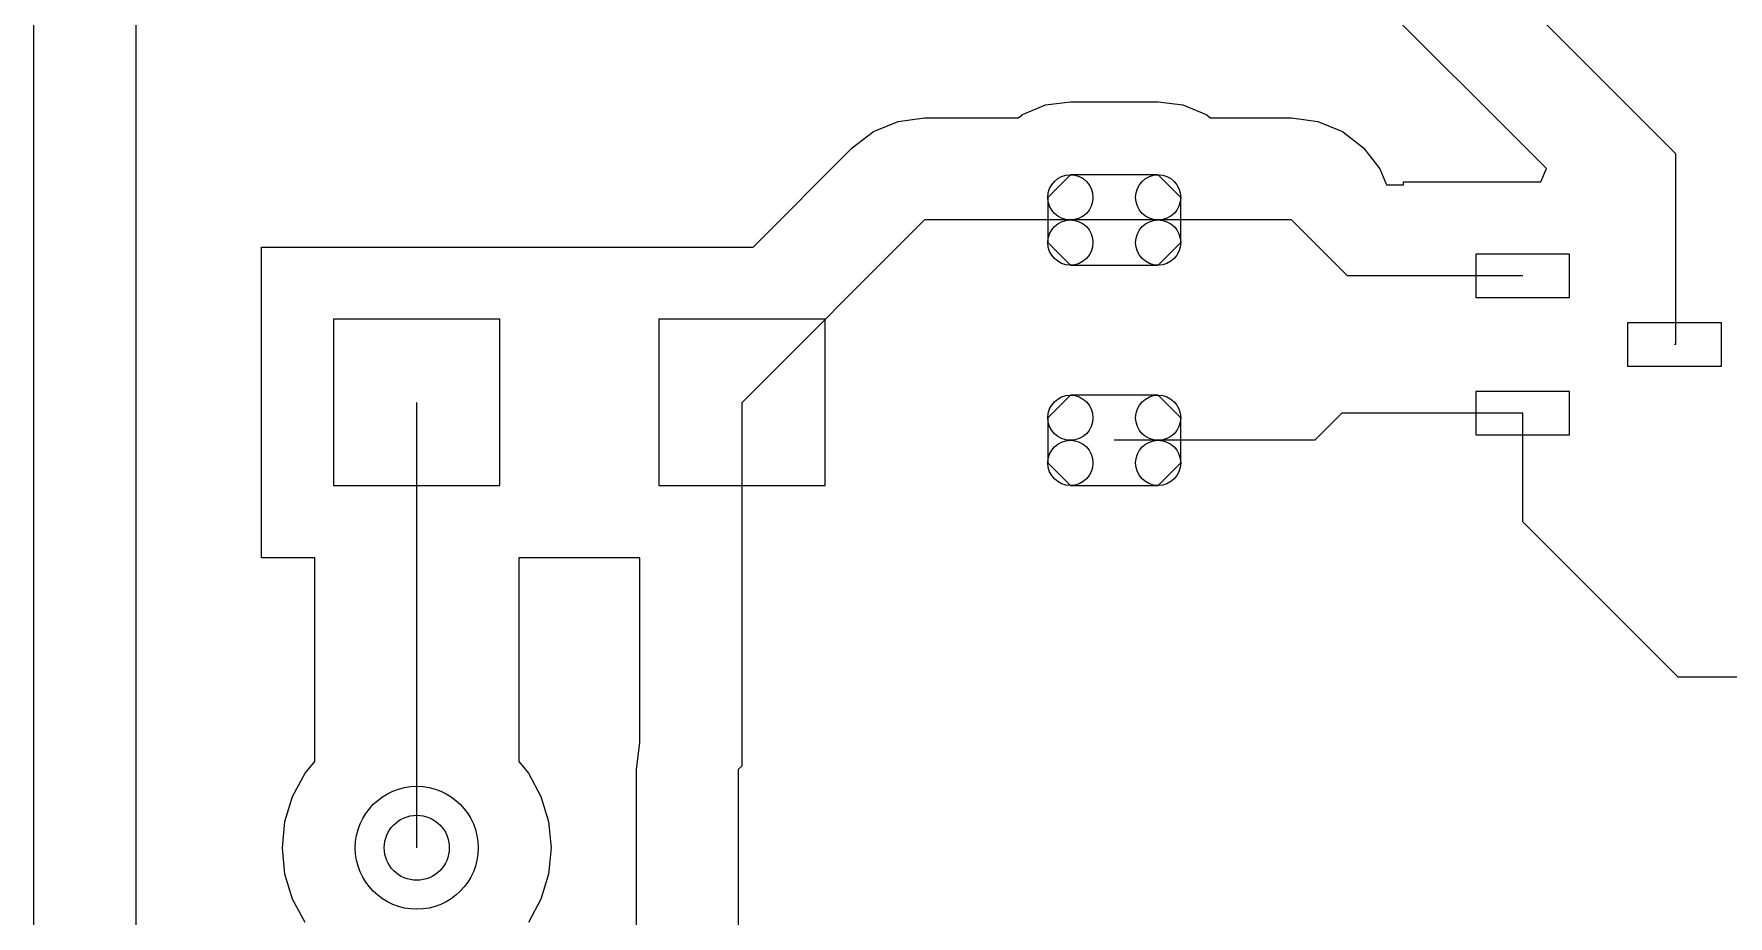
# Model space of a CAD drawing. Extents: x 0.13 to 3.85, y -0.33 to 2.33.
# Drawn here: x 0.655 to 1.577, y 0.368 to 0.848 of the extents above; entities that cross this region are included whole.
import ezdxf

# ---------------------------------------------------------------- set-up
doc = ezdxf.new("R2010")
doc.units = 0
doc.layers.get('0').update_dxf_attribs({"linetype": 'CONTINUOUS'})
doc.layers.add('film1', color=1, linetype='CONTINUOUS')

# ---------------------------------------------------------------- blocks, each defined once
blk = doc.blocks.new('D20')
blk.add_lwpolyline([(-0.025591, -0.011811), (0.025591, -0.011811), (0.025591, 0.011811), (-0.025591, 0.011811)], close=True)
blk = doc.blocks.new('D18')
blk.add_lwpolyline([(0.0239, 0.0246), (-0.0239, 0.0246), (-0.0362, 0.0123), (-0.0362, -0.0123), (-0.0239, -0.0246), (0.0239, -0.0246), (0.0362, -0.0123), (0.0362, 0.0123)], close=True)
for centre in [(-0.0239, 0.0123), (0.0239, 0.0123), (-0.0239, -0.0123), (0.0239, -0.0123)]:
    blk.add_circle(centre, 0.0123)
blk = doc.blocks.new('D21')
blk.add_lwpolyline([(-0.045276, -0.045276), (0.045276, -0.045276), (0.045276, 0.045276), (-0.045276, 0.045276)], close=True)
blk = doc.blocks.new('D46')
blk.add_circle((0, 0), 0.03347)
blk = doc.blocks.new('D9502')
blk.add_circle((0, 0), 0.01772)

msp = doc.modelspace()

# ---------------------------------------------------------------- linework, layer by layer
at = {"layer": 'film1', "color": 1}
for points in [[(0.65459, -0.094448), (0.65459, 2.290944)], [(1.549, 0.783174), (1.398174, 0.934)], [(0.710184, 0.883398), (0.710184, 0.160225)], [(0.802282, 0.364616), (0.795519, 0.377269), (0.791354, 0.390998), (0.789948, 0.405276), (0.791354, 0.419554), (0.795519, 0.433284), (0.802282, 0.445937), (0.807542, 0.452347), (0.807542, 0.563148), (0.77849, 0.563148), (0.77849, 0.73244), (0.947782, 0.73244), (0.947782, 0.73244), (0.947782, 0.73244), (0.947782, 0.73244), (0.955654, 0.73244), (0.955654, 0.73244), (1.046324, 0.73244), (1.100361, 0.786477), (1.111875, 0.795312), (1.125283, 0.800865), (1.139672, 0.80276), (1.190672, 0.80276), (1.193077, 0.804606), (1.205647, 0.809812), (1.219137, 0.811588), (1.266971, 0.811588), (1.280461, 0.809812), (1.293031, 0.804606), (1.295437, 0.80276), (1.339526, 0.80276), (1.353915, 0.800865), (1.367323, 0.795312), (1.378837, 0.786477), (1.387672, 0.774963), (1.391248, 0.766329), (1.400533, 0.766329), (1.400533, 0.767873), (1.475392, 0.767873), (1.478405, 0.775148), (1.378394, 0.875159)], [(1.549, 0.67929), (1.549, 0.783174)], [(1.139672, 0.747166), (1.0403, 0.647794)], [(1.243054, 0.747166), (1.139672, 0.747166)], [(1.339526, 0.747166), (1.243054, 0.747166)], [(1.37, 0.716692), (1.339526, 0.747166)], [(1.465494, 0.716692), (1.37, 0.716692)], [(1.549, 0.67929), (1.548172, 0.67929)], [(0.863136, 0.405276), (0.863136, 0.647794)], [(1.0403, 0.44997), (1.0403, 0.647794)], [(1.367072, 0.64189), (1.352348, 0.627166)], [(1.465494, 0.64189), (1.367072, 0.64189)], [(1.465494, 0.582837), (1.465494, 0.64189)], [(1.352348, 0.627166), (1.243054, 0.627166)], [(1.550142, 0.498189), (1.465494, 0.582837)], [(0.982736, 0.31117), (0.982736, 0.448), (0.982736, 0.448), (0.982736, 0.448), (0.982736, 0.448), (0.982736, 0.448), (0.982736, 0.448), (0.984631, 0.462389), (0.984706, 0.462572), (0.984706, 0.563148), (0.955654, 0.563148), (0.955654, 0.563148), (0.955654, 0.563148), (0.955654, 0.563148), (0.947782, 0.563148), (0.947782, 0.563148), (0.91873, 0.563148), (0.91873, 0.452343), (0.923987, 0.445937), (0.930751, 0.433284), (0.934915, 0.419554), (0.936322, 0.405276), (0.934915, 0.390998), (0.930751, 0.377269), (0.923987, 0.364616)], [(1.639748, 0.498189), (1.550142, 0.498189)], [(1.0403, 0.44997), (1.03833, 0.448)], [(1.03833, 0.252128), (1.03833, 0.448)]]:
    msp.add_lwpolyline(points, dxfattribs=at)

# ---------------------------------------------------------------- block references
at = {"layer": 'film1'}
for name, p in [('D18', (1.243054, 0.747166)), ('D20', (1.465494, 0.716692)), ('D21', (0.863136, 0.647794)), ('D21', (1.0403, 0.647794)), ('D20', (1.548172, 0.67929)), ('D18', (1.243054, 0.627166)), ('D20', (1.465494, 0.64189)), ('D46', (0.863135, 0.405276)), ('D9502', (0.86313, 0.40528))]:
    msp.add_blockref(name, p, dxfattribs=at)

doc.saveas('drawing.dxf')
